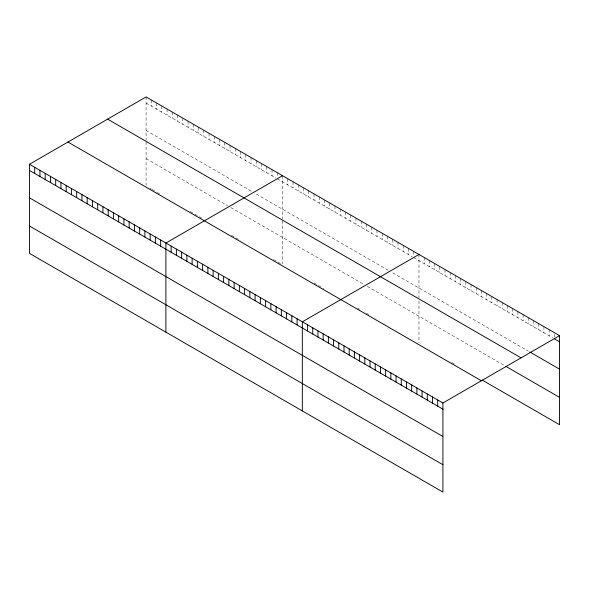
<?xml version="1.0" encoding="UTF-8"?>
<svg xmlns="http://www.w3.org/2000/svg" width="589" height="589" viewBox="0 0 589 589"><rect width="100%" height="100%" fill="white"/><g stroke="black" fill="none" stroke-linecap="round" stroke-linejoin="round"><path stroke-width="0.44" stroke-dasharray="2.94 2.21" d="M146.094 103.09L275.785 177.966M277.286 178.835L412.226 256.738M413.728 257.607L552.857 337.931M146.094 130.456L252.548 191.918M256.296 194.083L388.99 270.69M392.738 272.854L528.311 351.125M146.094 158.655L227.803 205.833M230.807 207.564L364.245 284.605M367.249 286.335L505.252 366.012M149.842 188.185L151.336 189.054M152.087 189.481L156.586 192.08M157.337 192.515L159.582 193.81M190.321 211.554L198.567 216.318M199.318 216.752L201.571 218.048M231.558 235.364L240.548 240.555M273.539 259.602L281.785 264.365M314.018 282.97L323.766 288.603M357.501 308.076L359.746 309.372M366.498 313.274L368.743 314.57M451.704 362.463L455.422 364.613M554.345 334.39L554.345 337.033M549.139 329.626L549.139 335.782M543.927 326.615L543.927 332.778M538.721 323.611L538.721 329.774M533.516 320.607L533.516 326.762M528.311 317.604L528.311 323.759M523.106 314.592L523.106 320.755M517.9 311.588L517.9 317.751M512.688 308.584L512.688 314.74M507.482 305.581L507.482 311.736M502.277 302.569L502.277 308.732M497.072 299.565L497.072 305.728M491.867 296.561L491.867 302.717M486.661 293.55L486.661 299.713M481.449 290.546L481.449 296.709M476.243 287.542L476.243 293.697M471.038 284.539L471.038 290.694M465.833 281.527L465.833 287.69M460.627 278.523L460.627 284.686M455.422 275.519L455.422 281.675M450.21 272.508L450.21 278.671M445.004 269.504L445.004 275.667M439.799 266.5L439.799 272.655M434.594 263.497L434.594 269.652M429.388 260.485L429.388 266.648M424.183 257.481L424.183 263.644M418.97 254.477L418.97 297.673M418.97 300.891L418.97 342.658M413.728 251.444L413.728 255.847M408.479 248.418L408.479 254.573M403.229 245.385L403.229 251.547M397.98 242.359L397.98 248.514M392.738 239.325L392.738 245.488M387.488 236.299L387.488 242.454M382.239 233.266L382.239 239.428M376.989 230.24L376.989 236.395M371.747 227.207L371.747 233.369M366.498 224.181L366.498 230.336M361.248 221.147L361.248 227.31M355.999 218.121L355.999 224.276M350.757 215.088L350.757 221.25M345.507 212.062L345.507 218.217M340.258 209.029L340.258 215.191M335.008 206.003L335.008 212.158M329.759 202.969L329.759 209.132M324.517 199.943L324.517 206.098M319.267 196.91L319.267 203.072M314.018 193.884L314.018 200.039M308.769 190.851L308.769 197.013M303.526 187.825L303.526 193.98M298.277 184.791L298.277 190.954M293.027 181.758L293.027 187.92M287.778 178.732L287.778 184.894M282.536 175.699L282.536 218.894M282.536 220.507L282.536 263.879M277.286 172.673L277.286 177.075M272.037 169.639L272.037 175.802M266.788 166.613L266.788 172.768M261.538 163.58L261.538 169.742M256.296 160.554L256.296 166.709M251.047 157.521L251.047 163.683M245.797 154.495L245.797 160.65M240.548 151.461L240.548 157.624M235.305 148.435L235.305 154.59M230.056 145.402L230.056 151.564M224.807 142.376L224.807 148.531M219.557 139.343L219.557 145.505M214.315 136.317L214.315 142.472M209.066 133.283L209.066 139.446M203.816 130.257L203.816 136.412M198.567 127.224L198.567 133.386M193.325 124.198L193.325 130.353M188.075 121.165L188.075 127.327M182.826 118.139L182.826 124.294M177.576 115.105L177.576 121.268M172.327 112.079L172.327 118.234M167.085 109.046L167.085 115.208M161.835 106.02L161.835 112.175M156.586 102.987L156.586 109.149M151.336 99.961L151.336 106.116M146.094 96.927L146.094 140.123M146.094 141.735L146.094 185.108"/><path stroke-width="0.88" d="M29.45 164.272L442.906 402.979L442.906 492.073L29.45 253.366L29.45 164.272L146.094 96.927L559.55 335.634L559.55 424.728L482.2 380.067M282.536 175.699L165.892 243.043L165.892 332.137M418.97 254.477L302.334 321.815L302.334 410.908M442.906 402.979L559.55 335.634M554.345 338.793L559.55 341.797M529.798 351.986L559.55 369.163M107.603 119.155L521.059 357.862M505.995 366.446L559.55 397.361M67.941 142.045L481.397 380.759M29.45 170.427L442.906 409.141M29.45 197.801L442.906 436.508M29.45 225.992L442.906 464.706M437.701 399.975L437.701 406.13M432.495 396.964L432.495 403.126M427.29 393.96L427.29 400.122M422.085 390.956L422.085 397.111M416.879 387.952L416.879 394.107M411.667 384.941L411.667 391.103M406.462 381.937L406.462 388.099M401.256 378.933L401.256 385.088M396.051 375.922L396.051 382.084M390.846 372.918L390.846 379.08M385.64 369.914L385.64 376.069M380.428 366.91L380.428 373.065M375.222 363.899L375.222 370.061M370.017 360.895L370.017 367.057M364.812 357.891L364.812 364.046M359.607 354.88L359.607 361.042M354.401 351.876L354.401 358.038M349.189 348.872L349.189 355.034M343.983 345.868L343.983 352.023M338.778 342.857L338.778 349.019M333.573 339.853L333.573 346.015M328.368 336.849L328.368 343.004M323.162 333.845L323.162 340M317.95 330.834L317.95 336.996M312.744 327.83L312.744 333.992M307.539 324.826L307.539 330.981M297.084 318.789L297.084 324.944M291.835 315.756L291.835 321.918M286.593 312.73L286.593 318.885M281.343 309.696L281.343 315.859M276.094 306.67L276.094 312.825M270.844 303.637L270.844 309.799M265.602 300.611L265.602 306.766M260.353 297.578L260.353 303.74M255.103 294.552L255.103 300.707M249.854 291.518L249.854 297.681M244.604 288.492L244.604 294.647M239.362 285.459L239.362 291.621M234.113 282.433L234.113 288.588M228.863 279.4L228.863 285.562M223.614 276.374L223.614 282.529M218.372 273.34L218.372 279.503M213.122 270.314L213.122 276.469M207.873 267.281L207.873 273.443M202.623 264.255L202.623 270.41M197.381 261.221L197.381 267.384M192.132 258.196L192.132 264.351M186.882 255.162L186.882 261.325M181.633 252.136L181.633 258.291M176.383 249.103L176.383 255.265M171.141 246.077L171.141 252.232M160.642 240.017L160.642 246.173M155.393 236.984L155.393 243.147M150.151 233.958L150.151 240.113M144.901 230.925L144.901 237.087M139.652 227.899L139.652 234.054M134.402 224.865L134.402 231.028M129.16 221.839L129.16 227.995M123.911 218.806L123.911 224.969M118.661 215.773L118.661 221.935M113.412 212.747L113.412 218.909M108.17 209.713L108.17 215.876M102.92 206.687L102.92 212.85M97.671 203.654L97.671 209.817M92.421 200.628L92.421 206.791M87.172 197.595L87.172 203.757M81.93 194.569L81.93 200.724M76.68 191.535L76.68 197.698M71.431 188.509L71.431 194.664M66.182 185.476L66.182 191.639M60.939 182.45L60.939 188.605M55.69 179.417L55.69 185.579M50.44 176.391L50.44 182.546M45.191 173.357L45.191 179.52M39.949 170.331L39.949 176.486M34.699 167.298L34.699 173.46"/></g></svg>
